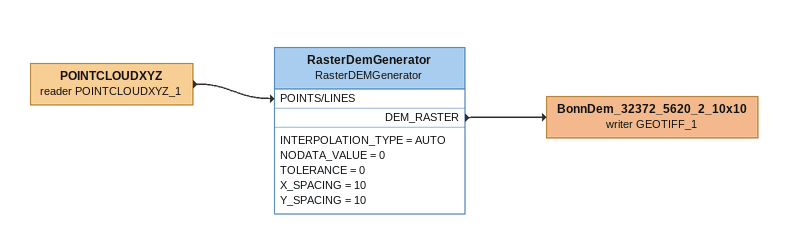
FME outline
POINTCLOUDXYZ (reader POINTCLOUDXYZ_1)
    -> RasterDemGenerator [POINTS/LINES]
RasterDemGenerator: RasterDEMGenerator
    INTERPOLATION_TYPE = AUTO
    NODATA_VALUE = 0
    TOLERANCE = 0
    X_SPACING = 10
    Y_SPACING = 10
    DEM_RASTER -> BonnDem_32372_5620_2_10x10 (writer GEOTIFF_1)
BonnDem_32372_5620_2_10x10 (writer GEOTIFF_1)
